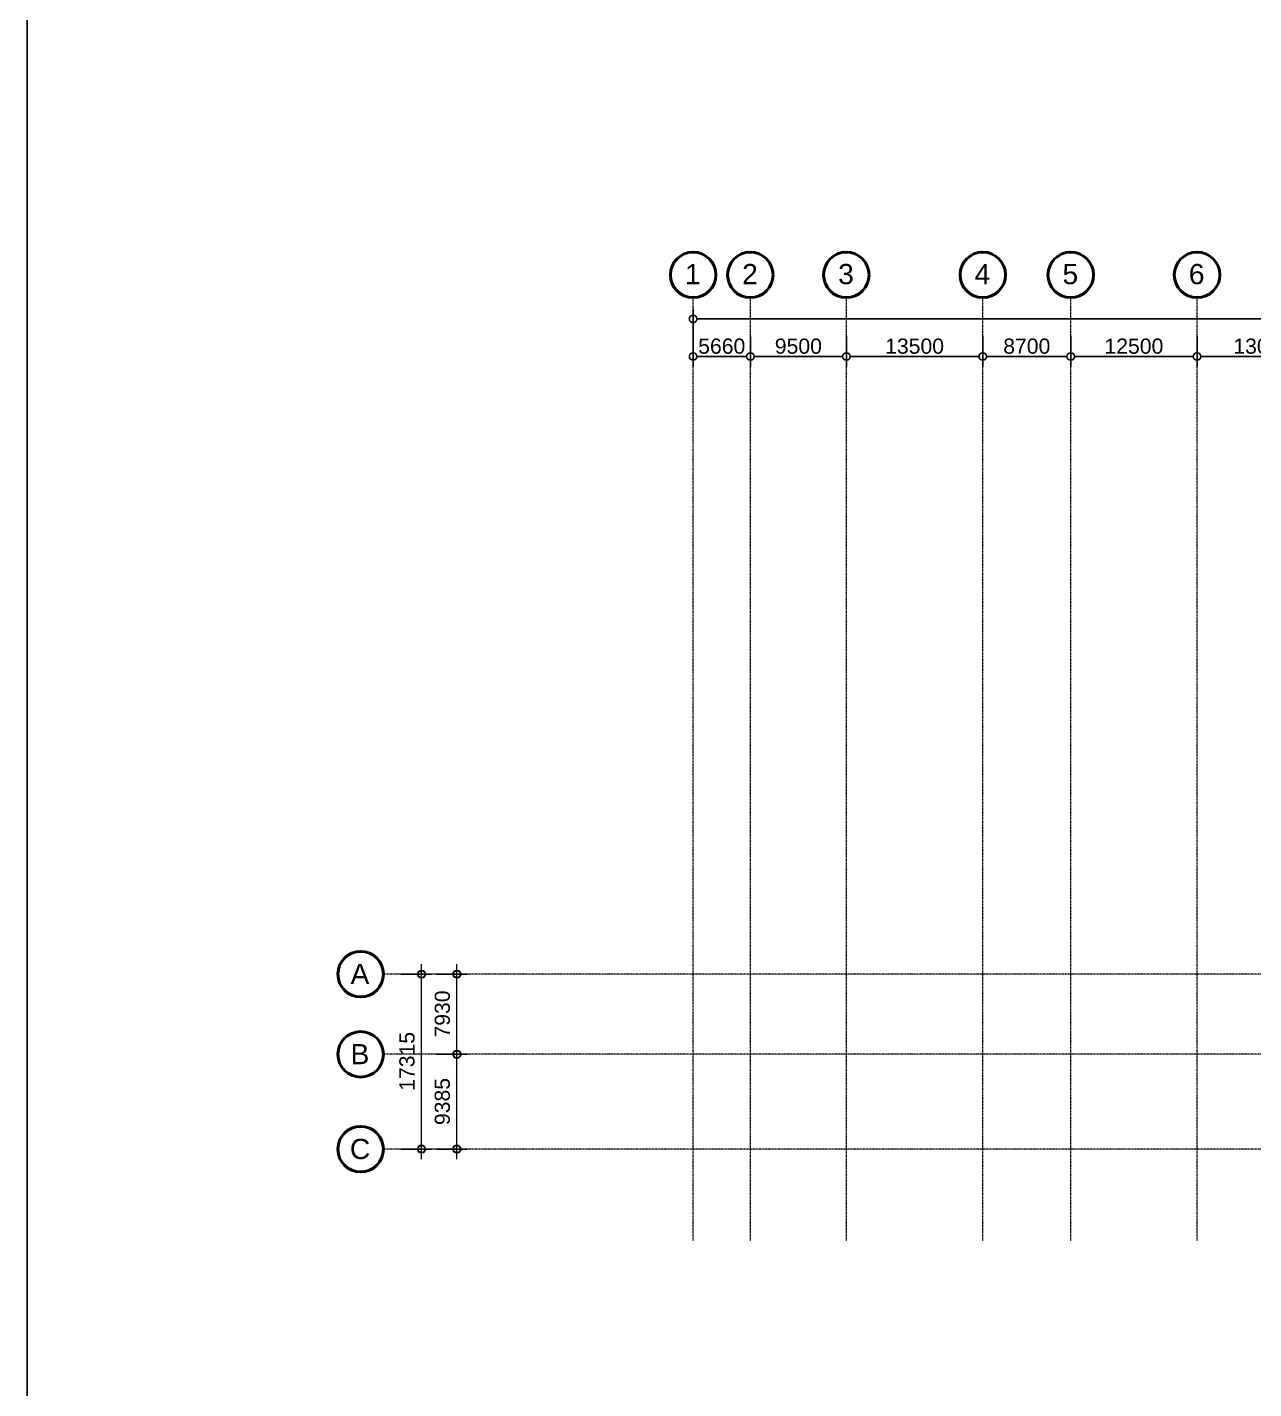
# Model space of a CAD drawing. Header units: millimetres. Extents: x -70132 to 394080, y -1879526 to 121974.
# Drawn here: x -66720 to 54637, y -587329 to -452602 of the extents above; entities that cross this region are included whole.
import ezdxf

# ---------------------------------------------------------------- set-up
doc = ezdxf.new("R2010")
doc.units = ezdxf.units.MM
doc.linetypes.add('DPA_Grid _ Level 100', pattern=[10, 5.5, -1.6, 1.3, -1.6])
for name, color, linetype, lineweight in [('A-ANNO-DIMS', 1, 'Continuous', 9), ('A-ANNO-DIMS-500', 1, 'Continuous', 9), ('S-GRID', 251, 'Continuous', 9), ('S-GRID-IDEN', 3, 'Continuous', 50)]:
    doc.layers.add(name, color=color, linetype=linetype, lineweight=lineweight)
doc.styles.add('Arial', font='arial.ttf', dxfattribs={"height": 1500})
doc.styles.add('Arial_1', font='arial.ttf', dxfattribs={"height": 2000})
doc.styles.add('Arial_2', font='arial.ttf', dxfattribs={"height": 3})
doc.dimstyles.new('DPA-DIM-3_0_C-C', dxfattribs={"dimscale": 304.8, "dimtxt": 1530.3891, "dimasz": 2.46063, "dimexe": 3.28084, "dimexo": 0.0625, "dimgap": 0.82021, "dimtad": 1, "dimdec": 0, "dimzin": 0, "dimdsep": 46, "dimtxsty": 'Arial_2', "dimblk1": 'DOTBLANK', "dimblk2": 'DOTBLANK', "dimsah": 1, "dimcen": 0.09, "dimdle": 3.28084, "dimadec": 8, "dimazin": 0, "dimtfac": 1, "dimtdec": 4, "dimtix": 1, "dimtmove": 0, "dimatfit": 3, "dimfxl": 6.56168, "dimfxlon": 1, "dimtvp": 1, "dimtolj": 1, "dimtzin": 0, "dimarcsym": 2})

# ---------------------------------------------------------------- blocks, each defined once
blk = doc.blocks.new('Grid - 100 Scale-586761-UPPER PLATFORM LEVEL - REFLECTED CEILING')
at = {"layer": 'S-GRID-IDEN'}
blk.add_circle((0, 0), 4.5, dxfattribs=at)
blk = doc.blocks.new('DIMBLOCK1-UPPER PLATFORM LEVEL - REFLECTED CEILING')
at = {"layer": 'A-ANNO-DIMS-500', "transparency": 16777216}
for p, q in [((-1852107, -267565), (-1849107, -267565)), ((-1850107, -267565), (-1852107, -267565)), ((-1850107, -277950), (-1850107, -267565)), ((-1852107, -276950), (-1849107, -276950)), ((-1850107, -276950), (-1852107, -276950))]:
    blk.add_line(p, q, dxfattribs=at)
at = {"layer": 'A-ANNO-DIMS-500', "lineweight": 35, "transparency": 16777216}
for centre in [(-1850107, -267565), (-1850107, -276950)]:
    blk.add_circle(centre, 375, dxfattribs=at)
at = {"layer": 'A-ANNO-DIMS-500', "color": 0, "transparency": 16777216, "insert": (-1852304, -274565), "char_height": 1500, "width": 5537.65, "attachment_point": 1, "rotation": 90, "line_spacing_factor": 0.941778, "style": 'Arial'}
blk.add_mtext('9385', dxfattribs=at)
blk = doc.blocks.new('_DotBlank')
at = {"color": 0, "linetype": 'ByBlock', "lineweight": -2}
blk.add_line((-0.5, 0), (-1, 0), dxfattribs=at)
blk.add_circle((0, 0), 0.5, dxfattribs=at)
blk = doc.blocks.new('DIMBLOCK2-UPPER PLATFORM LEVEL - REFLECTED CEILING')
at = {"layer": 'A-ANNO-DIMS-500', "transparency": 16777216}
for p, q in [((-1850107, -267565), (-1850107, -258635)), ((-1852107, -259635), (-1849107, -259635)), ((-1850107, -259635), (-1852107, -259635)), ((-1852107, -267565), (-1849107, -267565)), ((-1850107, -267565), (-1852107, -267565))]:
    blk.add_line(p, q, dxfattribs=at)
at = {"layer": 'A-ANNO-DIMS-500', "lineweight": 35, "transparency": 16777216}
for centre in [(-1850107, -259635), (-1850107, -267565)]:
    blk.add_circle(centre, 375, dxfattribs=at)
at = {"layer": 'A-ANNO-DIMS-500', "color": 0, "transparency": 16777216, "insert": (-1852304, -265907), "char_height": 1500, "width": 5537.65, "attachment_point": 1, "rotation": 90, "line_spacing_factor": 0.941778, "style": 'Arial'}
blk.add_mtext('7930', dxfattribs=at)
blk = doc.blocks.new('DIMBLOCK3-UPPER PLATFORM LEVEL - REFLECTED CEILING')
at = {"layer": 'A-ANNO-DIMS-500', "transparency": 16777216}
for p, q in [((-1853607, -277950), (-1853607, -258635)), ((-1855607, -259635), (-1852607, -259635)), ((-1853607, -259635), (-1855607, -259635)), ((-1855607, -276950), (-1852607, -276950)), ((-1853607, -276950), (-1855607, -276950))]:
    blk.add_line(p, q, dxfattribs=at)
at = {"layer": 'A-ANNO-DIMS-500', "lineweight": 35, "transparency": 16777216}
for centre in [(-1853607, -259635), (-1853607, -276950)]:
    blk.add_circle(centre, 375, dxfattribs=at)
at = {"layer": 'A-ANNO-DIMS-500', "color": 0, "transparency": 16777216, "insert": (-1855804, -271177), "char_height": 1500, "width": 6922.07, "attachment_point": 1, "rotation": 90, "line_spacing_factor": 0.941778, "style": 'Arial'}
blk.add_mtext('17315', dxfattribs=at)
blk = doc.blocks.new('DIMBLOCK4-UPPER PLATFORM LEVEL - REFLECTED CEILING')
at = {"layer": 'A-ANNO-DIMS', "color": 0, "lineweight": -2, "transparency": 16777216}
for p, q in [((-1826734, -196535), (-1826734, -199516)), ((-1821074, -196535), (-1821074, -199516)), ((-1825984, -198516), (-1821824, -198516))]:
    blk.add_line(p, q, dxfattribs=at)
at = {"layer": 'Defpoints', "color": 0, "transparency": 16777216}
for p in [(-1826734, -196516), (-1821074, -196516), (-1821074, -198516)]:
    blk.add_point(p, dxfattribs=at)
at = {"layer": 'A-ANNO-DIMS', "color": 0, "lineweight": -2, "transparency": 16777216, "xscale": 750, "yscale": 750, "zscale": 750, "rotation": 180}
blk.add_blockref('_DotBlank', (-1826734, -198516), dxfattribs=at)
at = {"layer": 'A-ANNO-DIMS', "color": 0, "lineweight": -2, "transparency": 16777216, "xscale": 750, "yscale": 750, "zscale": 750}
blk.add_blockref('_DotBlank', (-1821074, -198516), dxfattribs=at)
at = {"layer": 'A-ANNO-DIMS', "color": 0, "transparency": 16777216, "insert": (-1823904, -197500), "char_height": 1500, "width": 5537.65, "attachment_point": 5, "style": 'Arial'}
blk.add_mtext('\\A1;5660', dxfattribs=at)
blk = doc.blocks.new('DIMBLOCK5-UPPER PLATFORM LEVEL - REFLECTED CEILING')
at = {"layer": 'A-ANNO-DIMS', "color": 0, "lineweight": -2, "transparency": 16777216}
for p, q in [((-1821074, -196535), (-1821074, -199516)), ((-1811574, -196535), (-1811574, -199516)), ((-1820324, -198516), (-1812324, -198516))]:
    blk.add_line(p, q, dxfattribs=at)
at = {"layer": 'Defpoints', "color": 0, "transparency": 16777216}
for p in [(-1821074, -196516), (-1811574, -196516), (-1811574, -198516)]:
    blk.add_point(p, dxfattribs=at)
at = {"layer": 'A-ANNO-DIMS', "color": 0, "lineweight": -2, "transparency": 16777216, "xscale": 750, "yscale": 750, "zscale": 750, "rotation": 180}
blk.add_blockref('_DotBlank', (-1821074, -198516), dxfattribs=at)
at = {"layer": 'A-ANNO-DIMS', "color": 0, "lineweight": -2, "transparency": 16777216, "xscale": 750, "yscale": 750, "zscale": 750}
blk.add_blockref('_DotBlank', (-1811574, -198516), dxfattribs=at)
at = {"layer": 'A-ANNO-DIMS', "color": 0, "transparency": 16777216, "insert": (-1816324, -197500), "char_height": 1500, "width": 5537.65, "attachment_point": 5, "style": 'Arial'}
blk.add_mtext('\\A1;9500', dxfattribs=at)
blk = doc.blocks.new('DIMBLOCK6-UPPER PLATFORM LEVEL - REFLECTED CEILING')
at = {"layer": 'A-ANNO-DIMS', "color": 0, "lineweight": -2, "transparency": 16777216}
for p, q in [((-1811574, -196535), (-1811574, -199516)), ((-1798074, -196535), (-1798074, -199516)), ((-1810824, -198516), (-1798824, -198516))]:
    blk.add_line(p, q, dxfattribs=at)
at = {"layer": 'Defpoints', "color": 0, "transparency": 16777216}
for p in [(-1811574, -196516), (-1798074, -196516), (-1798074, -198516)]:
    blk.add_point(p, dxfattribs=at)
at = {"layer": 'A-ANNO-DIMS', "color": 0, "lineweight": -2, "transparency": 16777216, "xscale": 750, "yscale": 750, "zscale": 750, "rotation": 180}
blk.add_blockref('_DotBlank', (-1811574, -198516), dxfattribs=at)
at = {"layer": 'A-ANNO-DIMS', "color": 0, "lineweight": -2, "transparency": 16777216, "xscale": 750, "yscale": 750, "zscale": 750}
blk.add_blockref('_DotBlank', (-1798074, -198516), dxfattribs=at)
at = {"layer": 'A-ANNO-DIMS', "color": 0, "transparency": 16777216, "insert": (-1804824, -197500), "char_height": 1500, "width": 6922.07, "attachment_point": 5, "style": 'Arial'}
blk.add_mtext('\\A1;13500', dxfattribs=at)
blk = doc.blocks.new('DIMBLOCK7-UPPER PLATFORM LEVEL - REFLECTED CEILING')
at = {"layer": 'A-ANNO-DIMS', "color": 0, "lineweight": -2, "transparency": 16777216}
for p, q in [((-1798074, -196535), (-1798074, -199516)), ((-1789374, -196535), (-1789374, -199516)), ((-1797324, -198516), (-1790124, -198516))]:
    blk.add_line(p, q, dxfattribs=at)
at = {"layer": 'Defpoints', "color": 0, "transparency": 16777216}
for p in [(-1798074, -196516), (-1789374, -196516), (-1789374, -198516)]:
    blk.add_point(p, dxfattribs=at)
at = {"layer": 'A-ANNO-DIMS', "color": 0, "lineweight": -2, "transparency": 16777216, "xscale": 750, "yscale": 750, "zscale": 750, "rotation": 180}
blk.add_blockref('_DotBlank', (-1798074, -198516), dxfattribs=at)
at = {"layer": 'A-ANNO-DIMS', "color": 0, "lineweight": -2, "transparency": 16777216, "xscale": 750, "yscale": 750, "zscale": 750}
blk.add_blockref('_DotBlank', (-1789374, -198516), dxfattribs=at)
at = {"layer": 'A-ANNO-DIMS', "color": 0, "transparency": 16777216, "insert": (-1793724, -197500), "char_height": 1500, "width": 5537.65, "attachment_point": 5, "style": 'Arial'}
blk.add_mtext('\\A1;8700', dxfattribs=at)
blk = doc.blocks.new('DIMBLOCK8-UPPER PLATFORM LEVEL - REFLECTED CEILING')
at = {"layer": 'A-ANNO-DIMS', "color": 0, "lineweight": -2, "transparency": 16777216}
for p, q in [((-1789374, -196535), (-1789374, -199516)), ((-1776874, -196535), (-1776874, -199516)), ((-1788624, -198516), (-1777624, -198516))]:
    blk.add_line(p, q, dxfattribs=at)
at = {"layer": 'Defpoints', "color": 0, "transparency": 16777216}
for p in [(-1789374, -196516), (-1776874, -196516), (-1776874, -198516)]:
    blk.add_point(p, dxfattribs=at)
at = {"layer": 'A-ANNO-DIMS', "color": 0, "lineweight": -2, "transparency": 16777216, "xscale": 750, "yscale": 750, "zscale": 750, "rotation": 180}
blk.add_blockref('_DotBlank', (-1789374, -198516), dxfattribs=at)
at = {"layer": 'A-ANNO-DIMS', "color": 0, "lineweight": -2, "transparency": 16777216, "xscale": 750, "yscale": 750, "zscale": 750}
blk.add_blockref('_DotBlank', (-1776874, -198516), dxfattribs=at)
at = {"layer": 'A-ANNO-DIMS', "color": 0, "transparency": 16777216, "insert": (-1783124, -197500), "char_height": 1500, "width": 6922.07, "attachment_point": 5, "style": 'Arial'}
blk.add_mtext('\\A1;12500', dxfattribs=at)
blk = doc.blocks.new('DIMBLOCK9-UPPER PLATFORM LEVEL - REFLECTED CEILING')
at = {"layer": 'A-ANNO-DIMS', "color": 0, "lineweight": -2, "transparency": 16777216}
for p, q in [((-1776874, -196535), (-1776874, -199516)), ((-1763874, -196535), (-1763874, -199516)), ((-1776124, -198516), (-1764624, -198516))]:
    blk.add_line(p, q, dxfattribs=at)
at = {"layer": 'Defpoints', "color": 0, "transparency": 16777216}
for p in [(-1776874, -196516), (-1763874, -196516), (-1763874, -198516)]:
    blk.add_point(p, dxfattribs=at)
at = {"layer": 'A-ANNO-DIMS', "color": 0, "lineweight": -2, "transparency": 16777216, "xscale": 750, "yscale": 750, "zscale": 750, "rotation": 180}
blk.add_blockref('_DotBlank', (-1776874, -198516), dxfattribs=at)
at = {"layer": 'A-ANNO-DIMS', "color": 0, "lineweight": -2, "transparency": 16777216, "xscale": 750, "yscale": 750, "zscale": 750}
blk.add_blockref('_DotBlank', (-1763874, -198516), dxfattribs=at)
at = {"layer": 'A-ANNO-DIMS', "color": 0, "transparency": 16777216, "insert": (-1770374, -197500), "char_height": 1500, "width": 6922.07, "attachment_point": 5, "style": 'Arial'}
blk.add_mtext('\\A1;13000', dxfattribs=at)
blk = doc.blocks.new('DIMBLOCK27-UPPER PLATFORM LEVEL - REFLECTED CEILING')
at = {"layer": 'A-ANNO-DIMS', "color": 0, "lineweight": -2, "transparency": 16777216}
for p, q in [((-1826734, -196703), (-1826734, -193796)), ((-1571474, -196703), (-1571474, -193796)), ((-1825984, -194796), (-1572224, -194796))]:
    blk.add_line(p, q, dxfattribs=at)
at = {"layer": 'Defpoints', "color": 0, "transparency": 16777216}
for p in [(-1571474, -194796), (-1826734, -196722), (-1571474, -196722)]:
    blk.add_point(p, dxfattribs=at)
at = {"layer": 'A-ANNO-DIMS', "color": 0, "lineweight": -2, "transparency": 16777216, "xscale": 750, "yscale": 750, "zscale": 750, "rotation": 180}
blk.add_blockref('_DotBlank', (-1826734, -194796), dxfattribs=at)
at = {"layer": 'A-ANNO-DIMS', "color": 0, "lineweight": -2, "transparency": 16777216, "xscale": 750, "yscale": 750, "zscale": 750}
blk.add_blockref('_DotBlank', (-1571474, -194796), dxfattribs=at)
at = {"layer": 'A-ANNO-DIMS', "color": 0, "transparency": 16777216, "insert": (-1699104, -193781), "char_height": 1500, "width": 8306.48, "attachment_point": 5, "style": 'Arial'}
blk.add_mtext('\\A1;255260', dxfattribs=at)
blk = doc.blocks.new('A$C8cf0ffd2')
at = {"layer": 'S-GRID', "linetype": 'DPA_Grid _ Level 100'}
for p, q in [((-85660, -18460.1), (-85660, 74877.1)), ((-80000, -18460.1), (-80000, 74877.1)), ((-70500, -18460.1), (-70500, 74877.1)), ((-57000, -18460.1), (-57000, 74877.1)), ((-48300, -18460.1), (-48300, 74877.1)), ((-35800, -18460.1), (-35800, 74877.1)), ((206752.4, 7930), (-116311.4, 7930)), ((206752.4, 0), (-116311.4, 0)), ((206752.4, -9385), (-116311.4, -9385))]:
    blk.add_line(p, q, dxfattribs=at)
at = {"layer": 'S-GRID-IDEN', "xscale": 499.9999999999995, "yscale": 499.9999999999995, "zscale": 499.9999999999995}
for p in [(-85660, 77127.1), (-80000, 77127.1), (-70500, 77127.1), (-57000, 77127.1), (-48300, 77127.1), (-35800, 77127.1)]:
    blk.add_blockref('Grid - 100 Scale-586761-UPPER PLATFORM LEVEL - REFLECTED CEILING', p, dxfattribs=at)
at = {"layer": 'S-GRID-IDEN', "xscale": 499.9999999999995, "yscale": 499.9999999999995, "zscale": 499.9999999999995, "rotation": 89.9999999999998}
for p in [(-118561.4, 7930), (-118561.4, 0), (-118561.4, -9385)]:
    blk.add_blockref('Grid - 100 Scale-586761-UPPER PLATFORM LEVEL - REFLECTED CEILING', p, dxfattribs=at)
at = {"layer": 'S-GRID-IDEN', "lineweight": 9, "char_height": 2000, "attachment_point": 1, "style": 'Arial_1'}
for s, insert, width in [('1', (-86476.5, 78206.6), 1883.966), ('2', (-80816.5, 78206.6), 1883.966), ('3', (-71316.5, 78206.6), 1883.966), ('4', (-57816.5, 78206.6), 1883.966), ('5', (-49116.5, 78206.6), 1883.966), ('6', (-36616.5, 78206.6), 1883.966), ('A', (-119560, 8949.4), 2284.809), ('B', (-119560, 1019.4), 2284.809), ('C', (-119625, -8365.6), 2445.147)]:
    blk.add_mtext(s, dxfattribs=dict(at, insert=insert, width=width))
at = {"layer": 'A-ANNO-DIMS'}
for base, p1, p2, override, picture, middle in [((169600, 72768.5), (-85660, 70843.4), (169600, 70843.4), {"dimpost": '<>', "dimfxl": 255260}, 'DIMBLOCK27-UPPER PLATFORM LEVEL - REFLECTED CEILING', (41970, 73784.4)), ((-80000, 69048.8), (-85660, 71048.8), (-80000, 71048.8), {"dimpost": '<>', "dimfxl": 5660}, 'DIMBLOCK4-UPPER PLATFORM LEVEL - REFLECTED CEILING', (-82830, 70064.6)), ((-70500, 69048.8), (-80000, 71048.8), (-70500, 71048.8), {"dimpost": '<>', "dimfxl": 9500}, 'DIMBLOCK5-UPPER PLATFORM LEVEL - REFLECTED CEILING', (-75250, 70064.6)), ((-57000, 69048.8), (-70500, 71048.8), (-57000, 71048.8), {"dimpost": '<>', "dimfxl": 13500}, 'DIMBLOCK6-UPPER PLATFORM LEVEL - REFLECTED CEILING', (-63750, 70065.1)), ((-48300, 69048.8), (-57000, 71048.8), (-48300, 71048.8), {"dimpost": '<>', "dimfxl": 8700}, 'DIMBLOCK7-UPPER PLATFORM LEVEL - REFLECTED CEILING', (-52650, 70064.6)), ((-35800, 69048.8), (-48300, 71048.8), (-35800, 71048.8), {"dimpost": '<>', "dimfxl": 12500.000004}, 'DIMBLOCK8-UPPER PLATFORM LEVEL - REFLECTED CEILING', (-42050, 70064.6)), ((-22800, 69048.8), (-35800, 71048.8), (-22800, 71048.8), {"dimpost": '<>', "dimfxl": 12999.999996}, 'DIMBLOCK9-UPPER PLATFORM LEVEL - REFLECTED CEILING', (-29300, 70065.1))]:
    dim = blk.add_linear_dim(base=base, p1=p1, p2=p2, dimstyle='DPA-DIM-3_0_C-C', override=override, dxfattribs=at)
    dim.commit()
    dim.dimension.update_dxf_attribs({"geometry": picture, "text_midpoint": middle, "insert": (1741073.9, 267565)})
for base, p1, p2, override, picture, middle in [((-112532.7, 7930), (-114532.7, -9385), (-114532.7, 7930), {"dimpost": '<>', "dimfxl": 17315}, 'DIMBLOCK3-UPPER PLATFORM LEVEL - REFLECTED CEILING', (-113549, -727.5)), ((-109032.7, 7930), (-111032.7, 0), (-111032.7, 7930), {"dimpost": '<>', "dimfxl": 7930}, 'DIMBLOCK2-UPPER PLATFORM LEVEL - REFLECTED CEILING', (-110049, 3965)), ((-109032.7, 0), (-111032.7, -9385), (-111032.7, 0), {"dimpost": '<>', "dimfxl": 9385}, 'DIMBLOCK1-UPPER PLATFORM LEVEL - REFLECTED CEILING', (-110049, -4692.5))]:
    dim = blk.add_linear_dim(base=base, p1=p1, p2=p2, angle=90, dimstyle='DPA-DIM-3_0_C-C', override=override, dxfattribs=at)
    dim.commit()
    dim.dimension.update_dxf_attribs({"geometry": picture, "text_midpoint": middle, "insert": (1741073.9, 267565)})

msp = doc.modelspace()

# ---------------------------------------------------------------- linework, layer by layer
at = {"color": 2}
msp.add_lwpolyline([(-66720.1, -592847.4), (356364.1, -592847.4), (356364.1, -449883.1), (-66720.1, -449883.1)], close=True, dxfattribs=at)

# ---------------------------------------------------------------- block references
msp.add_blockref('A$C8cf0ffd2', (84827.6, -554233.4))

doc.saveas('drawing.dxf')
